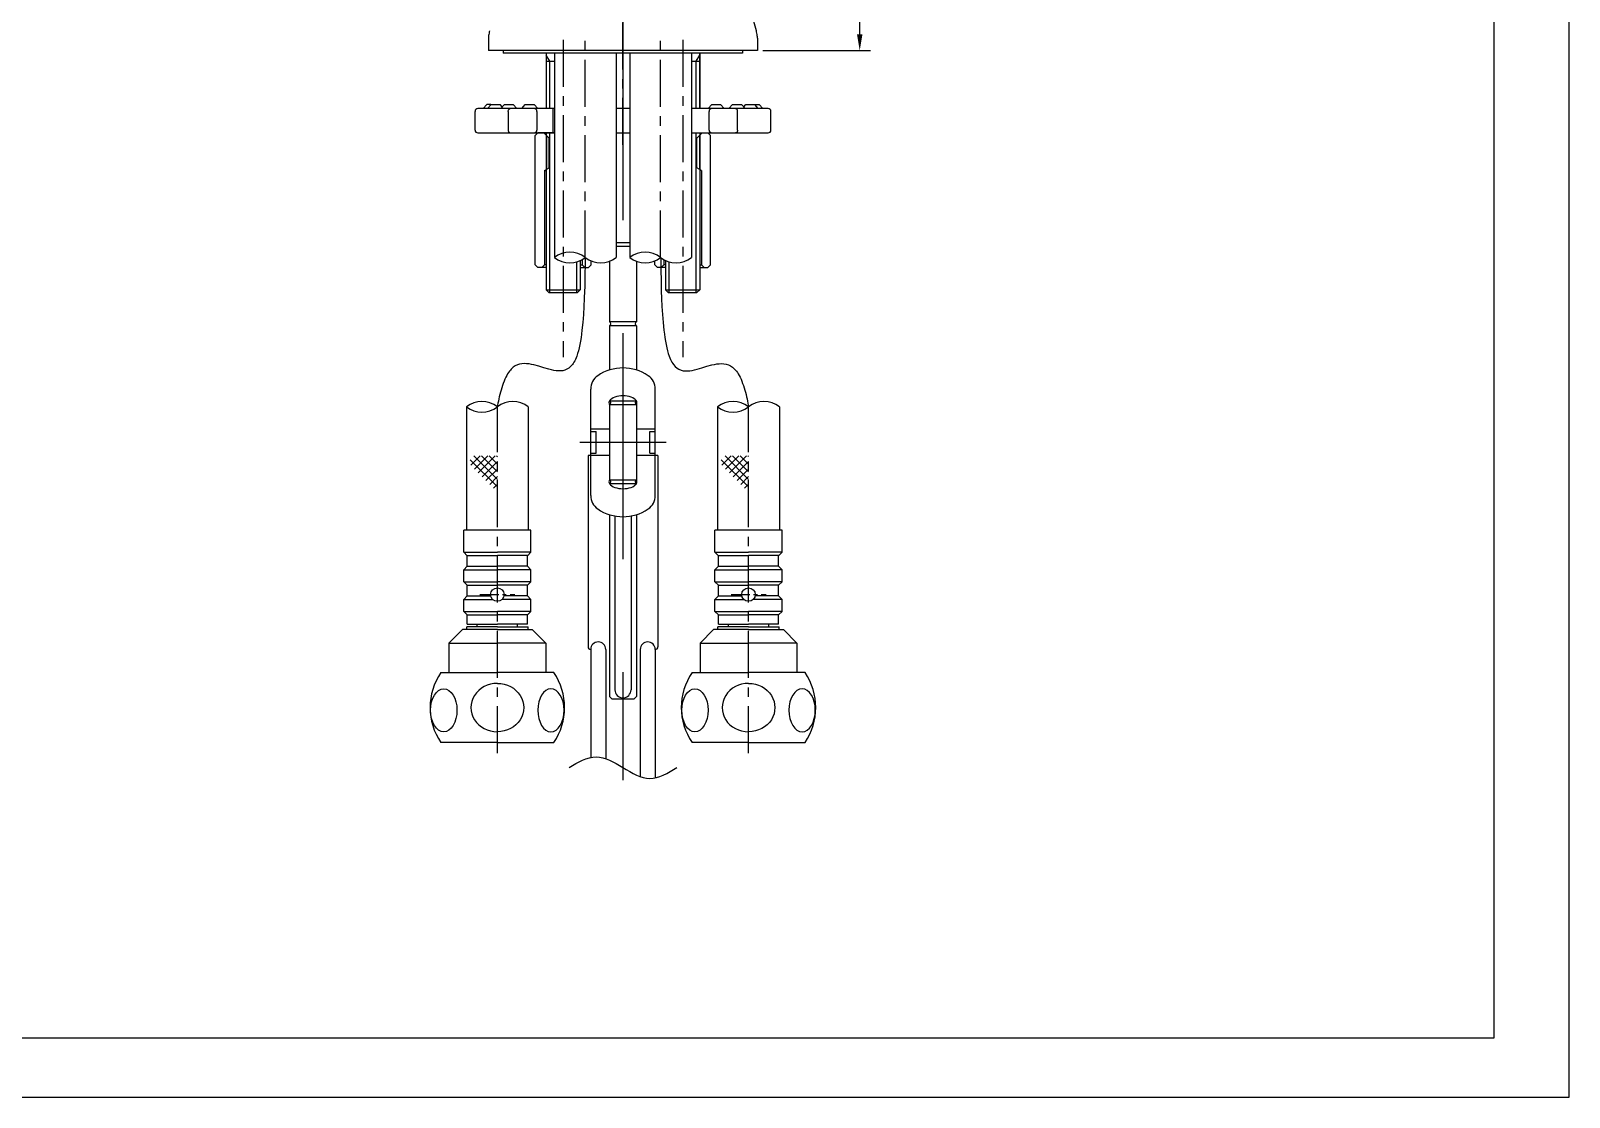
# Model space of a CAD drawing. Extents: x 6748 to 7342, y -141 to 279.
# Drawn here: x 7055.7 to 7341.7, y -141.1 to 57.1 of the extents above; entities that cross this region are included whole.
import ezdxf

# ---------------------------------------------------------------- set-up
doc = ezdxf.new("R2010")
doc.units = 0
doc.header["$LTSCALE"] = 7
doc.header["$MEASUREMENT"] = 0
doc.linetypes.add('ACAD_ISO08W100', pattern=[36, 24, -3, 6, -3])
doc.linetypes.add('CENTER', pattern=[2, 1.25, -0.25, 0.25, -0.25])
doc.layers.get('0').update_dxf_attribs({"color": 2, "linetype": 'CONTINUOUS'})
for name, color, linetype in [('center', 1, 'ACAD_ISO08W100'), ('CL', 1, 'CENTER'), ('D', 2, 'CONTINUOUS'), ('DWG', 7, 'CONTINUOUS'), ('TXT', 5, 'CONTINUOUS')]:
    doc.layers.add(name, color=color, linetype=linetype)

msp = doc.modelspace()

# ---------------------------------------------------------------- linework, layer by layer
at = {"color": 7, "linetype": 'Continuous'}
for p, q in [((7140.76, 55.73), (7140.76, 53.45)), ((7190.76, 55.73), (7190.76, 53.45)), ((7190.76, 53.45), (7140.76, 53.45)), ((7143.51, 53.45), (7143.51, 52.95)), ((7188.01, 52.95), (7143.51, 52.95)), ((7151.49, 52.95), (7151.49, 42.65)), ((7188.01, 53.45), (7188.01, 52.95))]:
    msp.add_line(p, q, dxfattribs=at)
at = {"color": 2}
for p, q in [((7137.33, -22.6), (7142.41, -27.67)), ((7137.45, -23.64), (7139.21, -21.89)), ((7138.04, -21.89), (7142.41, -26.26)), ((7138.16, -24.35), (7140.62, -21.89)), ((7138.87, -25.05), (7142.03, -21.89)), ((7139.46, -21.89), (7142.41, -24.84)), ((7140.87, -21.89), (7142.41, -23.43)), ((7142.28, -21.89), (7142.41, -22.02)), ((7184.02, -22.6), (7189.1, -27.67)), ((7184.14, -23.64), (7185.89, -21.89)), ((7184.73, -21.89), (7189.1, -26.26)), ((7184.85, -24.35), (7187.31, -21.89)), ((7185.55, -25.05), (7188.72, -21.89)), ((7186.14, -21.89), (7189.1, -24.84)), ((7187.56, -21.89), (7189.1, -23.43)), ((7188.97, -21.89), (7189.1, -22.02)), ((7139.57, -25.76), (7142.41, -22.92)), ((7140.28, -26.47), (7142.41, -24.34)), ((7186.26, -25.76), (7189.1, -22.92)), ((7186.97, -26.47), (7189.1, -24.34)), ((7140.99, -27.18), (7142.41, -25.75)), ((7141.7, -27.88), (7142.41, -27.17)), ((7187.68, -27.18), (7189.1, -25.75)), ((7188.38, -27.88), (7189.1, -27.17))]:
    msp.add_line(p, q, dxfattribs=at)
at = {"linetype": 'Continuous'}
msp.add_lwpolyline([(6747.66, -141.1), (7341.66, -141.1), (7341.66, 278.9), (6747.66, 278.9)], close=True, dxfattribs=at)
for centre, start, end in [((7155.88, 11.28), 52.1368, 127.8632), ((7155.88, 18.67), 232.1368, 307.8632), ((7161.63, 18.67), 232.1368, 307.8632), ((7169.88, 11.28), 52.1368, 127.8632), ((7169.88, 18.67), 232.1368, 307.8632), ((7175.63, 18.67), 232.1368, 307.8632), ((7139.54, -16.49), 52.1368, 127.8632), ((7139.54, -9.09), 232.1368, 307.8632), ((7145.29, -16.49), 52.1368, 127.8632), ((7186.22, -16.49), 52.1368, 127.8632), ((7186.22, -9.09), 232.1368, 307.8632), ((7191.97, -16.49), 52.1368, 127.8632)]:
    msp.add_arc(centre, 4.68, start, end)
at = {"color": 0}
for centre, start_param, end_param in [((7165.76, -12.04), 2.863346, 6.561432), ((7165.76, -26.69), 6.004938, 9.703025)]:
    msp.add_ellipse(centre, major_axis=(-2.6, 0), ratio=0.498471, start_param=start_param, end_param=end_param, dxfattribs=at)
at = {"color": 7, "linetype": 'Continuous'}
for points in [[(7190.56, 57.11), (7189.67, 60.62), (7188.89, 64.85), (7188.41, 69.14), (7188.26, 73.45), (7188.37, 86.81), (7188.7, 100.16), (7189.26, 113.49), (7190.04, 126.83), (7191.04, 140.16), (7192.04, 151.25)], [(7140.95, 57.11), (7140.91, 56.95), (7140.76, 55.97)], [(7140.76, 55.97), (7140.76, 55.73)], [(7190.61, 56.95), (7190.56, 57.11)], [(7190.75, 55.97), (7190.61, 56.95)], [(7190.76, 55.73), (7190.75, 55.97)]]:
    msp.add_spline(points, degree=3, dxfattribs=at)
at = {"layer": 'center'}
for p, q in [((7165.76, 189.93), (7165.76, -82.15)), ((7157.76, -19.37), (7173.76, -19.37))]:
    msp.add_line(p, q, dxfattribs=at)
at = {"layer": 'center', "linetype": 'CENTER'}
for p, q in [((7165.76, 35.9), (7165.76, 189.93)), ((7158.76, 14.98), (7158.76, 55.45)), ((7172.76, 14.98), (7172.76, 55.45)), ((7142.41, -77.17), (7142.41, -12.79)), ((7189.1, -77.17), (7189.1, -12.79))]:
    msp.add_line(p, q, dxfattribs=at)
at = {"layer": 'center'}
for points in [[(7158.76, 14.98), (7158.61, 14.23), (7159.4, -16.9), (7145.77, 1.66), (7142.67, -11.03), (7142.41, -12.79)], [(7172.76, 14.98), (7172.9, 14.23), (7172.11, -16.9), (7185.75, 1.66), (7188.84, -11.03), (7189.1, -12.79)]]:
    msp.add_open_spline(points, degree=3, knots=[0, 0, 0, 0, 24.64632, 60.35232, 70.475896, 70.475896, 70.475896, 70.475896], dxfattribs=at)
at = {"layer": 'CL', "color": 1}
for p, q in [((7154.66, 55.45), (7154.66, -3.55)), ((7176.86, 55.45), (7176.86, -3.55))]:
    msp.add_line(p, q, dxfattribs=at)
at = {"layer": 'CL', "ltscale": 0.4}
for p, q in [((7139.16, -47.67), (7145.66, -47.67)), ((7185.85, -47.67), (7192.35, -47.67))]:
    msp.add_line(p, q, dxfattribs=at)
at = {"layer": 'D', "color": 2}
for p, q in [((7209.77, 56.45), (7209.77, 184.98)), ((7191.76, 53.45), (7211.77, 53.45))]:
    msp.add_line(p, q, dxfattribs=at)
at = {"layer": 'D'}
for p, q in [((7152.16, 51.45), (7151.49, 52.59)), ((7179.36, 51.45), (7180.02, 52.59)), ((7152.16, 42.65), (7152.16, 51.45)), ((7179.36, 42.65), (7179.36, 51.45)), ((7151.56, 37.65), (7151.56, 31.38)), ((7152.16, 8.45), (7152.16, 38.15)), ((7179.36, 8.45), (7179.36, 38.15)), ((7179.96, 37.65), (7179.96, 31.38)), ((7157.16, 8.45), (7157.16, 14.17)), ((7174.36, 8.45), (7174.36, 14.17))]:
    msp.add_line(p, q, dxfattribs=at)
msp.add_spline([(7155.76, -79.83), (7160.76, -77.83), (7170.76, -81.83), (7175.76, -79.83)], degree=3, dxfattribs=at)
at = {"layer": 'D', "color": 2}
msp.add_solid([(7209.27, 56.45), (7210.27, 56.45), (7209.77, 53.45)], dxfattribs=at)
at = {"layer": 'DWG', "color": 7, "linetype": 'Continuous'}
for p, q in [((7153.01, 52.95), (7153.01, 14.98)), ((7164.51, 52.95), (7164.51, 14.98)), ((7167.01, 52.95), (7167.01, 14.98)), ((7178.51, 52.95), (7178.51, 14.98)), ((7159.76, -17.37), (7160.76, -17.37)), ((7170.76, -17.37), (7171.76, -17.37)), ((7159.76, -21.37), (7160.76, -21.37)), ((7170.76, -21.37), (7171.76, -21.37))]:
    msp.add_line(p, q, dxfattribs=at)
at = {"layer": 'DWG'}
for p, q in [((7180.02, 52.95), (7180.02, 42.65)), ((7180.02, 42.65), (7180.02, 52.95)), ((7151.49, 51.45), (7153.01, 51.45)), ((7178.51, 51.45), (7180.02, 51.45)), ((7139.76, 42.65), (7140.43, 43.45)), ((7141.21, 43.45), (7140.43, 43.45)), ((7140.59, 42.65), (7141.26, 43.45)), ((7141.26, 43.45), (7142.92, 43.45)), ((7143.31, 42.98), (7142.92, 43.45)), ((7143.04, 42.65), (7143.71, 43.45)), ((7143.71, 43.45), (7145.37, 43.45)), ((7146.04, 42.65), (7145.37, 43.45)), ((7146.93, 42.65), (7147.6, 43.45)), ((7147.6, 43.45), (7149.26, 43.45)), ((7149.93, 42.65), (7149.26, 43.45)), ((7181.58, 42.65), (7182.25, 43.45)), ((7182.25, 43.45), (7183.91, 43.45)), ((7184.58, 42.65), (7183.91, 43.45)), ((7185.47, 42.65), (7186.14, 43.45)), ((7186.14, 43.45), (7187.8, 43.45)), ((7188.47, 42.65), (7187.8, 43.45)), ((7188.2, 42.98), (7188.59, 43.45)), ((7188.59, 43.45), (7190.25, 43.45)), ((7190.92, 42.65), (7190.25, 43.45)), ((7190.3, 43.45), (7191.08, 43.45)), ((7191.76, 42.65), (7191.08, 43.45)), ((7138.26, 38.65), (7138.26, 42.15)), ((7153.01, 42.65), (7138.76, 42.65)), ((7144.43, 42.15), (7144.43, 38.65)), ((7149.76, 42.15), (7149.76, 38.65)), ((7152.76, 38.15), (7152.76, 42.65)), ((7167.01, 42.65), (7164.51, 42.65)), ((7192.75, 42.65), (7178.51, 42.65)), ((7181.76, 38.65), (7181.76, 42.15)), ((7187.08, 38.65), (7187.08, 42.15)), ((7193.26, 38.65), (7193.26, 42.15)), ((7138.76, 38.15), (7153.01, 38.15)), ((7149.46, 37.65), (7149.96, 38.15)), ((7149.46, 13.65), (7149.46, 37.65)), ((7153.01, 38.15), (7149.96, 38.15)), ((7152.06, 37.15), (7151.06, 38.15)), ((7151.49, 38.15), (7151.49, 8.95)), ((7164.51, 38.15), (7167.01, 38.15)), ((7178.51, 38.15), (7192.75, 38.15)), ((7178.51, 38.15), (7181.55, 38.15)), ((7179.46, 37.15), (7180.46, 38.15)), ((7180.02, 38.15), (7180.02, 8.95)), ((7182.05, 37.65), (7181.55, 38.15)), ((7182.05, 13.65), (7182.05, 37.65)), ((7152.06, 37.15), (7152.16, 37.15)), ((7152.06, 31.67), (7152.06, 37.15)), ((7179.46, 37.15), (7179.36, 37.15)), ((7179.46, 31.67), (7179.46, 37.15)), ((7151.16, 31.15), (7152.06, 31.67)), ((7152.06, 31.67), (7152.16, 31.67)), ((7179.46, 31.67), (7179.36, 31.67)), ((7180.36, 31.15), (7179.46, 31.67)), ((7151.16, 31.15), (7151.49, 31.15)), ((7151.16, 31.15), (7151.16, 13.65)), ((7180.36, 31.15), (7180.02, 31.15)), ((7180.36, 31.15), (7180.36, 13.65)), ((7167.01, 17.71), (7164.51, 17.71)), ((7157.82, 14.41), (7157.82, 8.95)), ((7158.16, 14.58), (7158.16, 13.65)), ((7159.85, 13.65), (7159.85, 14.34)), ((7167.01, 17.01), (7164.51, 17.01)), ((7171.66, 13.65), (7171.66, 14.34)), ((7173.36, 14.58), (7173.36, 13.65)), ((7173.69, 14.41), (7173.69, 8.95)), ((7149.96, 13.15), (7149.46, 13.65)), ((7151.49, 13.15), (7149.96, 13.15)), ((7150.66, 13.15), (7151.16, 13.65)), ((7151.49, 13.65), (7151.16, 13.65)), ((7157.82, 13.65), (7158.16, 13.65)), ((7157.82, 13.15), (7159.35, 13.15)), ((7158.66, 13.15), (7158.16, 13.65)), ((7159.35, 13.15), (7159.85, 13.65)), ((7163.26, 14.28), (7163.26, 3.01)), ((7163.26, 14.28), (7163.26, 3.01)), ((7168.26, 14.28), (7168.26, 3.01)), ((7168.26, 14.28), (7168.26, 3.01)), ((7172.16, 13.15), (7171.66, 13.65)), ((7173.69, 13.15), (7172.16, 13.15)), ((7172.86, 13.15), (7173.36, 13.65)), ((7173.69, 13.65), (7173.36, 13.65)), ((7180.02, 13.65), (7180.36, 13.65)), ((7180.02, 13.15), (7181.55, 13.15)), ((7180.86, 13.15), (7180.36, 13.65)), ((7181.55, 13.15), (7182.05, 13.65)), ((7151.99, 8.45), (7151.49, 8.95)), ((7151.49, 8.95), (7157.82, 8.95)), ((7157.32, 8.45), (7157.82, 8.95)), ((7174.19, 8.45), (7173.69, 8.95)), ((7173.69, 8.95), (7180.02, 8.95)), ((7179.52, 8.45), (7180.02, 8.95)), ((7151.99, 8.45), (7157.32, 8.45)), ((7174.19, 8.45), (7179.52, 8.45)), ((7168.26, 3.01), (7163.26, 3.01)), ((7163.26, 2.31), (7163.26, -5.92)), ((7163.26, 2.31), (7163.26, -5.92)), ((7168.26, 2.31), (7163.26, 2.31)), ((7168.26, 2.31), (7168.26, -5.92)), ((7168.26, 2.31), (7168.26, -5.92)), ((7136.66, -12.79), (7136.66, -35.67)), ((7148.16, -12.79), (7148.16, -35.67)), ((7168.26, -11.69), (7163.26, -11.69)), ((7168.26, -12.39), (7163.26, -12.39)), ((7163.26, -12.39), (7163.26, -26.39)), ((7163.26, -13.82), (7163.26, -15.92)), ((7168.26, -12.39), (7168.26, -15.92)), ((7168.26, -12.39), (7168.26, -26.39)), ((7183.35, -12.79), (7183.35, -35.67)), ((7194.85, -12.79), (7194.85, -35.67)), ((7159.26, -21.79), (7159.26, -57.37)), ((7172.26, -21.79), (7172.26, -57.37)), ((7168.26, -26.39), (7163.26, -26.39)), ((7168.26, -27.09), (7163.26, -27.09)), ((7163.26, -32.81), (7163.26, -66.59)), ((7164.26, -33.06), (7164.26, -65.37)), ((7167.26, -33.06), (7167.26, -65.37)), ((7168.26, -32.81), (7168.26, -66.59)), ((7148.66, -35.67), (7136.16, -35.67)), ((7136.16, -39.79), (7136.16, -35.67)), ((7148.66, -39.79), (7148.66, -35.67)), ((7195.35, -35.67), (7182.85, -35.67)), ((7182.85, -39.79), (7182.85, -35.67)), ((7195.35, -39.79), (7195.35, -35.67)), ((7136.16, -39.79), (7136.81, -40.44)), ((7136.16, -39.79), (7142.41, -39.79)), ((7148.66, -39.79), (7142.41, -39.79)), ((7148.66, -39.79), (7148.01, -40.44)), ((7182.85, -39.79), (7189.1, -39.79)), ((7182.85, -39.79), (7183.5, -40.44)), ((7195.35, -39.79), (7189.1, -39.79)), ((7195.35, -39.79), (7194.7, -40.44)), ((7136.16, -43.06), (7136.81, -42.41)), ((7136.8, -40.42), (7142.41, -40.42)), ((7136.81, -42.41), (7136.81, -40.44)), ((7136.81, -42.4), (7142.41, -42.4)), ((7148.03, -40.42), (7142.41, -40.42)), ((7148.01, -42.4), (7142.41, -42.4)), ((7148.01, -42.41), (7148.01, -40.44)), ((7148.66, -43.06), (7148.01, -42.41)), ((7182.85, -43.06), (7183.5, -42.41)), ((7183.48, -40.42), (7189.1, -40.42)), ((7183.5, -42.41), (7183.5, -40.44)), ((7183.5, -42.4), (7189.1, -42.4)), ((7194.71, -40.42), (7189.1, -40.42)), ((7194.7, -42.4), (7189.1, -42.4)), ((7194.7, -42.41), (7194.7, -40.44)), ((7195.35, -43.06), (7194.7, -42.41)), ((7136.16, -45.29), (7136.16, -43.06)), ((7136.16, -43.06), (7142.41, -43.06)), ((7136.16, -45.29), (7136.81, -45.94)), ((7136.16, -45.29), (7142.41, -45.29)), ((7148.66, -43.06), (7142.41, -43.06)), ((7148.66, -45.29), (7142.41, -45.29)), ((7148.66, -45.29), (7148.01, -45.94)), ((7148.66, -45.29), (7148.66, -43.06)), ((7182.85, -43.06), (7189.1, -43.06)), ((7182.85, -45.29), (7182.85, -43.06)), ((7182.85, -45.29), (7189.1, -45.29)), ((7182.85, -45.29), (7183.5, -45.94)), ((7195.35, -43.06), (7189.1, -43.06)), ((7195.35, -45.29), (7189.1, -45.29)), ((7195.35, -45.29), (7194.7, -45.94)), ((7195.35, -45.29), (7195.35, -43.06)), ((7136.16, -48.56), (7136.81, -47.91)), ((7136.16, -50.79), (7136.16, -48.56)), ((7136.16, -48.56), (7141.53, -48.56)), ((7136.81, -47.91), (7136.81, -45.94)), ((7136.81, -45.94), (7142.41, -45.94)), ((7136.81, -47.91), (7141.18, -47.91)), ((7148.01, -45.94), (7142.41, -45.94)), ((7148.66, -48.56), (7143.3, -48.56)), ((7148.01, -47.91), (7143.64, -47.91)), ((7148.01, -47.91), (7148.01, -45.94)), ((7148.66, -48.56), (7148.01, -47.91)), ((7148.66, -50.79), (7148.66, -48.56)), ((7182.85, -48.56), (7183.5, -47.91)), ((7182.85, -48.56), (7188.21, -48.56)), ((7182.85, -50.79), (7182.85, -48.56)), ((7183.5, -45.94), (7189.1, -45.94)), ((7183.5, -47.91), (7183.5, -45.94)), ((7183.5, -47.91), (7187.87, -47.91)), ((7194.7, -45.94), (7189.1, -45.94)), ((7195.35, -48.56), (7189.98, -48.56)), ((7194.7, -47.91), (7190.33, -47.91)), ((7194.7, -47.91), (7194.7, -45.94)), ((7195.35, -48.56), (7194.7, -47.91)), ((7195.35, -50.79), (7195.35, -48.56)), ((7136.16, -50.79), (7136.81, -51.44)), ((7136.16, -50.79), (7142.41, -50.79)), ((7136.81, -53.17), (7136.81, -51.44)), ((7136.81, -51.44), (7142.41, -51.44)), ((7148.66, -50.79), (7142.41, -50.79)), ((7148.01, -51.44), (7142.41, -51.44)), ((7148.66, -50.79), (7148.01, -51.44)), ((7148.01, -53.17), (7148.01, -51.44)), ((7182.85, -50.79), (7189.1, -50.79)), ((7182.85, -50.79), (7183.5, -51.44)), ((7183.5, -51.44), (7189.1, -51.44)), ((7183.5, -53.17), (7183.5, -51.44)), ((7195.35, -50.79), (7189.1, -50.79)), ((7194.7, -51.44), (7189.1, -51.44)), ((7195.35, -50.79), (7194.7, -51.44)), ((7194.7, -53.17), (7194.7, -51.44)), ((7135.91, -54.17), (7133.41, -56.67)), ((7142.41, -54.17), (7135.91, -54.17)), ((7136.71, -54.17), (7136.71, -53.67)), ((7142.41, -53.67), (7136.71, -53.67)), ((7138.16, -53.67), (7136.71, -53.67)), ((7136.81, -53.17), (7142.41, -53.17)), ((7138.66, -53.67), (7138.66, -53.17)), ((7148.01, -53.17), (7142.41, -53.17)), ((7142.41, -53.67), (7148.11, -53.67)), ((7142.41, -54.17), (7148.91, -54.17)), ((7146.16, -53.67), (7146.16, -53.17)), ((7146.66, -53.67), (7148.11, -53.67)), ((7148.11, -54.17), (7148.11, -53.67)), ((7148.91, -54.17), (7151.41, -56.67)), ((7182.6, -54.17), (7180.1, -56.67)), ((7189.1, -54.17), (7182.6, -54.17)), ((7184.85, -53.67), (7183.4, -53.67)), ((7189.1, -53.67), (7183.4, -53.67)), ((7183.4, -54.17), (7183.4, -53.67)), ((7183.5, -53.17), (7189.1, -53.17)), ((7185.35, -53.67), (7185.35, -53.17)), ((7194.7, -53.17), (7189.1, -53.17)), ((7189.1, -53.67), (7194.8, -53.67)), ((7189.1, -54.17), (7195.6, -54.17)), ((7192.85, -53.67), (7192.85, -53.17)), ((7193.35, -53.67), (7194.8, -53.67)), ((7194.8, -54.17), (7194.8, -53.67)), ((7195.6, -54.17), (7198.1, -56.67)), ((7133.41, -56.67), (7133.41, -62.17)), ((7133.41, -56.67), (7142.41, -56.67)), ((7151.41, -56.67), (7142.41, -56.67)), ((7151.41, -56.67), (7151.41, -62.17)), ((7180.1, -56.67), (7180.1, -62.17)), ((7180.1, -56.67), (7189.1, -56.67)), ((7198.1, -56.67), (7189.1, -56.67)), ((7198.1, -56.67), (7198.1, -62.17)), ((7159.76, -57.87), (7159.76, -77.94)), ((7162.56, -57.87), (7162.56, -78.17)), ((7168.96, -57.87), (7168.96, -81.48)), ((7171.76, -57.87), (7171.76, -81.71)), ((7131.91, -62.17), (7142.41, -62.17)), ((7152.91, -62.17), (7142.41, -62.17)), ((7178.6, -62.17), (7189.1, -62.17)), ((7199.6, -62.17), (7189.1, -62.17)), ((7163.76, -67.09), (7163.26, -66.59)), ((7167.76, -67.09), (7163.76, -67.09)), ((7167.76, -67.09), (7168.26, -66.59)), ((7142.41, -75.17), (7131.91, -75.17)), ((7142.41, -75.17), (7152.91, -75.17)), ((7189.1, -75.17), (7178.6, -75.17)), ((7189.1, -75.17), (7199.6, -75.17))]:
    msp.add_line(p, q, dxfattribs=at)
at = {"layer": 'DWG', "color": 7}
for p, q in [((7159.76, -16.94), (7159.76, -9.46)), ((7171.76, -16.94), (7171.76, -9.46)), ((7163.26, -16.94), (7159.76, -16.94)), ((7159.76, -29.27), (7159.76, -16.94)), ((7171.76, -16.94), (7168.26, -16.94)), ((7171.76, -29.27), (7171.76, -16.94)), ((7160.76, -21.37), (7160.76, -17.37)), ((7170.76, -21.37), (7170.76, -17.37)), ((7163.26, -21.79), (7159.26, -21.79)), ((7172.26, -21.79), (7168.26, -21.79))]:
    msp.add_line(p, q, dxfattribs=at)
at = {"layer": 'DWG'}
for centre in [(7142.41, -47.67), (7189.1, -47.67)]:
    msp.add_circle(centre, 1.25, dxfattribs=at)
for centre, radius, start, end in [((7138.76, 42.15), 0.5, 90, 180), ((7149.26, 42.15), 0.5, 0, 90), ((7182.26, 42.15), 0.5, 90, 180), ((7192.76, 42.15), 0.5, 0, 90), ((7138.76, 38.65), 0.5, 180, 270), ((7149.26, 38.65), 0.5, 270, 0), ((7182.26, 38.65), 0.5, 180, 270), ((7192.76, 38.65), 0.5, 270, 0), ((7163.14, 2.66), 0.37, 288.9246, 71.0754), ((7168.38, 2.66), 0.37, 108.9246, 251.0754), ((7165.76, -13.87), 8.33, 55.7362, 124.2638), ((7162.76, -9.46), 3, 124.2638, 180), ((7168.76, -9.46), 3, 0, 55.7362), ((7163.14, -12.04), 0.37, 288.9246, 71.0754), ((7168.38, -12.04), 0.37, 108.9246, 251.0754), ((7163.14, -26.74), 0.37, 288.9246, 71.0754), ((7168.38, -26.74), 0.37, 108.9246, 251.0754), ((7162.76, -29.27), 3, 180, 235.7362), ((7168.76, -29.27), 3, 304.2638, 0), ((7165.76, -24.87), 8.33, 235.7362, 304.2638), ((7161.16, -57.87), 1.4, 0, 180), ((7170.36, -57.87), 1.4, 0, 180), ((7159.76, -57.37), 0.5, 180, 270), ((7171.76, -57.37), 0.5, 270, 0), ((7141.47, -68.67), 11.56, 145.7945, 214.2055), ((7143.35, -68.67), 11.56, 325.7945, 34.2055), ((7188.16, -68.67), 11.56, 145.7945, 214.2055), ((7190.04, -68.67), 11.56, 325.7945, 34.2055), ((7165.76, -65.37), 1.5, 180, 0)]:
    msp.add_arc(centre, radius, start, end, dxfattribs=at)
for centre in [(7132.45, -69.17), (7179.14, -69.17)]:
    msp.add_ellipse(centre, major_axis=(0, 4), ratio=0.612372, dxfattribs=at)
for centre in [(7142.41, -68.67), (7189.1, -68.67)]:
    msp.add_ellipse(centre, major_axis=(-4.9, 0), ratio=0.918559, start_param=4.712389, end_param=7.853982, dxfattribs=at)
at = {"layer": 'DWG', "extrusion": (0, 0, -1)}
for centre in [(7142.41, -68.67), (7189.1, -68.67)]:
    msp.add_ellipse(centre, major_axis=(4.9, 0), ratio=0.918559, start_param=4.712389, end_param=7.853982, dxfattribs=at)
for centre in [(7152.37, -69.17), (7199.06, -69.17)]:
    msp.add_ellipse(centre, major_axis=(0, 4), ratio=0.612372, dxfattribs=at)
at = {"layer": 'DWG'}
for points in [[(7144.43, 42.15), (7144.46, 42.34), (7144.54, 42.5), (7144.67, 42.61), (7144.82, 42.65)], [(7187.08, 42.15), (7187.05, 42.34), (7186.97, 42.5), (7186.84, 42.61), (7186.69, 42.65)], [(7144.43, 38.65), (7144.46, 38.46), (7144.54, 38.29), (7144.67, 38.19), (7144.82, 38.15)], [(7187.08, 38.65), (7187.05, 38.46), (7186.97, 38.29), (7186.84, 38.19), (7186.69, 38.15)]]:
    msp.add_spline(points, degree=3, dxfattribs=at)
at = {"layer": 'TXT', "color": 4}
msp.add_line((7327.66, 259.9), (7327.66, -130.1), dxfattribs=at)
at = {"layer": 'TXT', "color": 4, "linetype": 'Continuous'}
msp.add_line((7327.66, -130.1), (6773.66, -130.1), dxfattribs=at)

doc.saveas('drawing.dxf')
